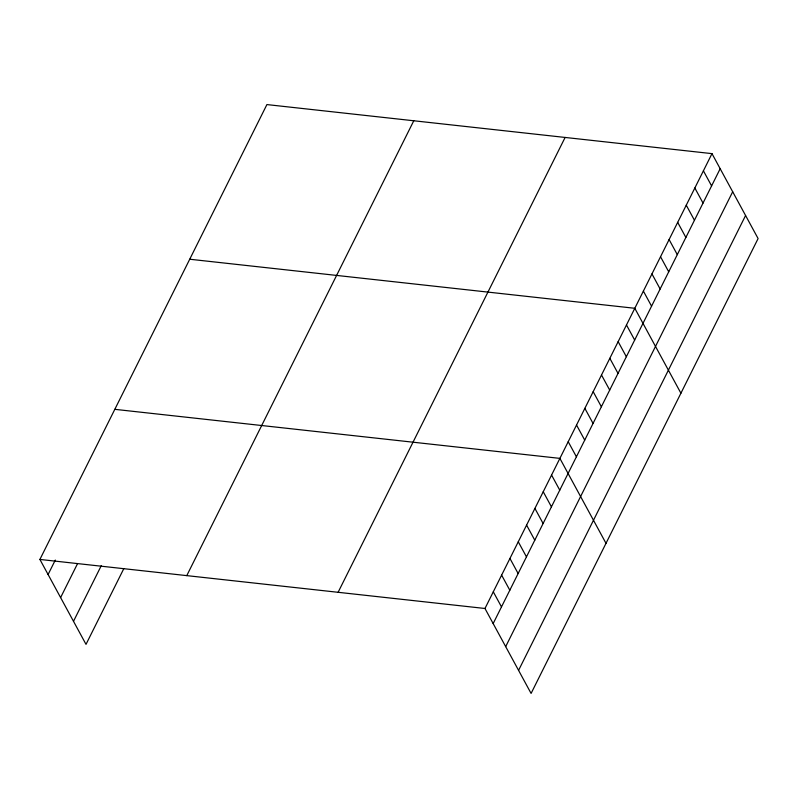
<?xml version="1.0" encoding="UTF-8"?>
<svg xmlns="http://www.w3.org/2000/svg" width="798" height="798" viewBox="0 0 798 798"><rect width="100%" height="100%" fill="white"/><g stroke="black" fill="none" stroke-linecap="round" stroke-linejoin="round"><path stroke-width="1.2" d="M123.75 568.765L86.014 644.365L39.9 559.438L266.911 104.578L711.986 153.635L758.1 238.562L531.089 693.422L484.975 608.485L711.986 153.635M48.089 574.52L55.301 560.066M60.608 597.572L77.256 564.216M73.496 621.323L101.246 565.722M186.772 575.627L413.783 120.767M338.103 592.306L565.114 137.446M493.164 623.577L720.175 168.717M505.683 646.619L732.694 191.769M518.57 670.37L745.581 215.51M189.725 259.23L634.799 308.287L680.913 393.214M114.812 409.334L559.887 458.381L606.001 543.318M39.9 559.438L484.975 608.485M703.407 170.812L711.597 185.904M694.839 187.999L703.028 203.081M686.26 205.186L694.45 220.268M677.682 222.363L685.871 237.455M669.103 239.55L677.293 254.632M660.535 256.737L668.724 271.819M651.956 273.914L660.145 289.006M643.378 291.1L651.567 306.183M626.48 324.966L634.669 340.048M618.151 341.644L626.34 356.726M609.832 358.322L618.021 373.404M601.502 375L609.702 390.082M593.183 391.678L601.373 406.761M584.864 408.357L593.054 423.439M576.535 425.025L584.725 440.117M568.216 441.703L576.405 456.795M551.568 475.059L559.757 490.152M543.239 491.738L551.428 506.83M534.919 508.416L543.109 523.508M526.59 525.094L534.78 540.186M518.271 541.772L526.461 556.864M509.942 558.45L518.131 573.543M501.623 575.129L509.812 590.221M493.294 591.807L501.493 606.899"/></g></svg>
